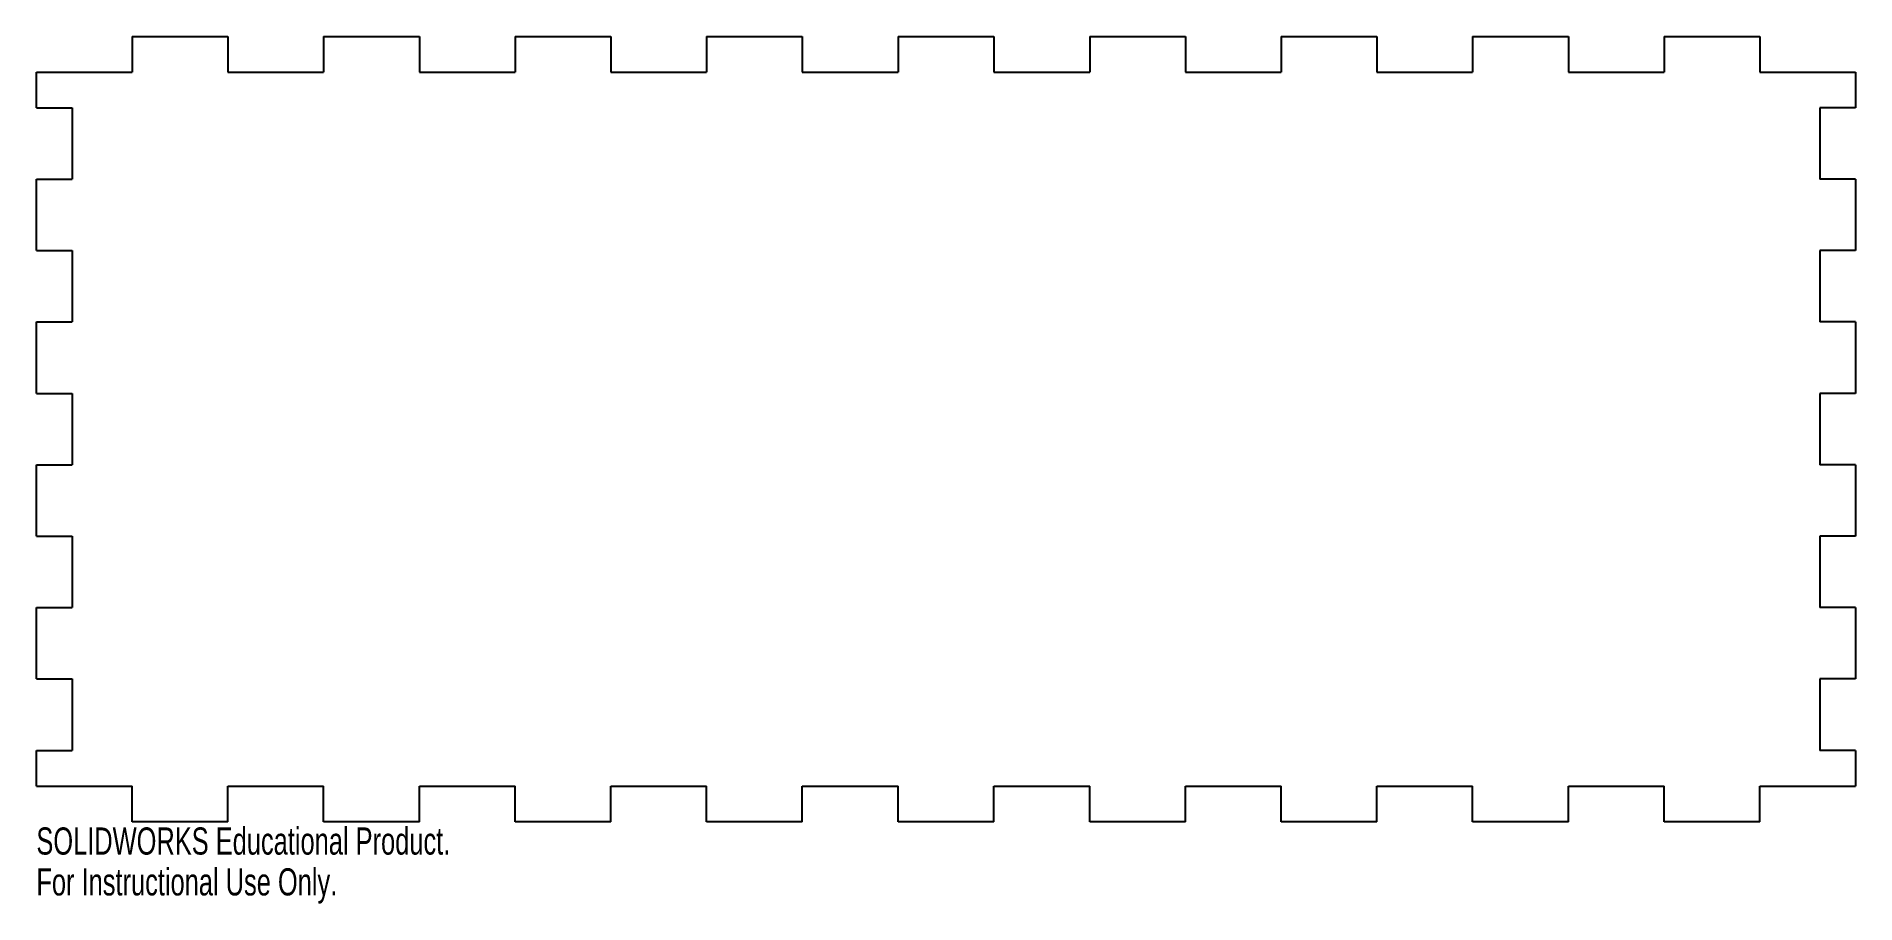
# Model space of a CAD drawing. Header units: inches. Extents: x -6.4 to 6.4, y -3.3 to 2.8.
import ezdxf

# ---------------------------------------------------------------- set-up
doc = ezdxf.new("R2010")
doc.units = ezdxf.units.IN
doc.header["$MEASUREMENT"] = 0
doc.styles.add('SLDTEXTSTYLE0', font='TXT', dxfattribs={"width": 0.7})

msp = doc.modelspace()

# ---------------------------------------------------------------- linework, layer by layer
at = {"color": 7, "linetype": 'Continuous', "lineweight": 25}
for p, q in [((-5.704, 2.75), (-5.704, 2.5)), ((-5.704, 2.75), (-5.033, 2.75)), ((-5.033, 2.75), (-5.033, 2.5)), ((-4.362, 2.75), (-4.362, 2.5)), ((-4.362, 2.75), (-3.691, 2.75)), ((-3.691, 2.75), (-3.691, 2.5)), ((-3.02, 2.75), (-3.02, 2.5)), ((-3.02, 2.75), (-2.349, 2.75)), ((-2.349, 2.75), (-2.349, 2.5)), ((-1.678, 2.75), (-1.678, 2.5)), ((-1.678, 2.75), (-1.007, 2.75)), ((-1.007, 2.75), (-1.007, 2.5)), ((-0.336, 2.75), (-0.336, 2.5)), ((-0.336, 2.75), (0.336, 2.75)), ((0.336, 2.75), (0.336, 2.5)), ((1.007, 2.75), (1.007, 2.5)), ((1.007, 2.75), (1.678, 2.75)), ((1.678, 2.75), (1.678, 2.5)), ((2.349, 2.75), (2.349, 2.5)), ((2.349, 2.75), (3.02, 2.75)), ((3.02, 2.75), (3.02, 2.5)), ((3.691, 2.75), (3.691, 2.5)), ((3.691, 2.75), (4.362, 2.75)), ((4.362, 2.75), (4.362, 2.5)), ((5.033, 2.75), (5.033, 2.5)), ((5.033, 2.75), (5.704, 2.75)), ((5.704, 2.75), (5.704, 2.5)), ((-6.375, 2.5), (-5.704, 2.5)), ((-6.375, 2.25), (-6.375, 2.5)), ((-5.033, 2.5), (-4.362, 2.5)), ((-3.691, 2.5), (-3.02, 2.5)), ((-2.349, 2.5), (-1.678, 2.5)), ((-1.007, 2.5), (-0.336, 2.5)), ((0.336, 2.5), (1.007, 2.5)), ((1.678, 2.5), (2.349, 2.5)), ((3.02, 2.5), (3.691, 2.5)), ((4.362, 2.5), (5.033, 2.5)), ((5.704, 2.5), (6.375, 2.5)), ((6.375, 2.5), (6.375, 2.25)), ((-6.375, 2.25), (-6.125, 2.25)), ((-6.125, 2.25), (-6.125, 1.75)), ((6.375, 2.25), (6.125, 2.25)), ((6.125, 2.25), (6.125, 1.75)), ((-6.375, 1.75), (-6.125, 1.75)), ((-6.375, 1.25), (-6.375, 1.75)), ((6.375, 1.75), (6.125, 1.75)), ((6.375, 1.75), (6.375, 1.25)), ((-6.375, 1.25), (-6.125, 1.25)), ((-6.125, 1.25), (-6.125, 0.75)), ((6.375, 1.25), (6.125, 1.25)), ((6.125, 1.25), (6.125, 0.75)), ((-6.375, 0.75), (-6.125, 0.75)), ((-6.375, 0.25), (-6.375, 0.75)), ((6.375, 0.75), (6.125, 0.75)), ((6.375, 0.75), (6.375, 0.25)), ((-6.375, 0.25), (-6.125, 0.25)), ((-6.125, 0.25), (-6.125, -0.25)), ((6.375, 0.25), (6.125, 0.25)), ((6.125, 0.25), (6.125, -0.25)), ((-6.375, -0.25), (-6.125, -0.25)), ((-6.375, -0.75), (-6.375, -0.25)), ((6.375, -0.25), (6.125, -0.25)), ((6.375, -0.25), (6.375, -0.75)), ((-6.375, -0.75), (-6.125, -0.75)), ((-6.125, -0.75), (-6.125, -1.25)), ((6.375, -0.75), (6.125, -0.75)), ((6.125, -0.75), (6.125, -1.25)), ((-6.375, -1.25), (-6.125, -1.25)), ((-6.375, -1.75), (-6.375, -1.25)), ((6.375, -1.25), (6.125, -1.25)), ((6.375, -1.25), (6.375, -1.75)), ((-6.375, -1.75), (-6.125, -1.75)), ((-6.125, -1.75), (-6.125, -2.25)), ((6.375, -1.75), (6.125, -1.75)), ((6.125, -1.75), (6.125, -2.25)), ((-6.375, -2.25), (-6.125, -2.25)), ((-6.375, -2.5), (-6.375, -2.25)), ((6.375, -2.25), (6.125, -2.25)), ((6.375, -2.25), (6.375, -2.5)), ((-6.375, -2.5), (-5.704, -2.5)), ((-5.704, -2.75), (-5.704, -2.5)), ((-5.033, -2.5), (-4.362, -2.5)), ((-5.033, -2.75), (-5.033, -2.5)), ((-4.362, -2.75), (-4.362, -2.5)), ((-3.691, -2.5), (-3.02, -2.5)), ((-3.691, -2.75), (-3.691, -2.5)), ((-3.02, -2.75), (-3.02, -2.5)), ((-2.349, -2.5), (-1.678, -2.5)), ((-2.349, -2.75), (-2.349, -2.5)), ((-1.678, -2.75), (-1.678, -2.5)), ((-1.007, -2.5), (-0.336, -2.5)), ((-1.007, -2.75), (-1.007, -2.5)), ((-0.336, -2.75), (-0.336, -2.5)), ((0.336, -2.5), (1.007, -2.5)), ((0.336, -2.75), (0.336, -2.5)), ((1.007, -2.75), (1.007, -2.5)), ((1.678, -2.5), (2.349, -2.5)), ((1.678, -2.75), (1.678, -2.5)), ((2.349, -2.75), (2.349, -2.5)), ((3.02, -2.5), (3.691, -2.5)), ((3.02, -2.75), (3.02, -2.5)), ((3.691, -2.75), (3.691, -2.5)), ((4.362, -2.5), (5.033, -2.5)), ((4.362, -2.75), (4.362, -2.5)), ((5.033, -2.75), (5.033, -2.5)), ((5.704, -2.5), (6.375, -2.5)), ((5.704, -2.75), (5.704, -2.5)), ((-5.033, -2.75), (-5.704, -2.75)), ((-3.691, -2.75), (-4.362, -2.75)), ((-2.349, -2.75), (-3.02, -2.75)), ((-1.007, -2.75), (-1.678, -2.75)), ((0.336, -2.75), (-0.336, -2.75)), ((1.678, -2.75), (1.007, -2.75)), ((3.02, -2.75), (2.349, -2.75)), ((4.362, -2.75), (3.691, -2.75)), ((5.704, -2.75), (5.033, -2.75))]:
    msp.add_line(p, q, dxfattribs=at)

# ---------------------------------------------------------------- texts
at = {"color": 7, "linetype": 'Continuous', "char_height": 0.1903, "attachment_point": 1, "style": 'SLDTEXTSTYLE0'}
for s, insert in [('SOLIDWORKS Educational Product.', (-6.375, -2.79)), ('For Instructional Use Only.', (-6.375, -3.076))]:
    msp.add_mtext(s, dxfattribs=dict(at, insert=insert))

doc.saveas('drawing.dxf')
